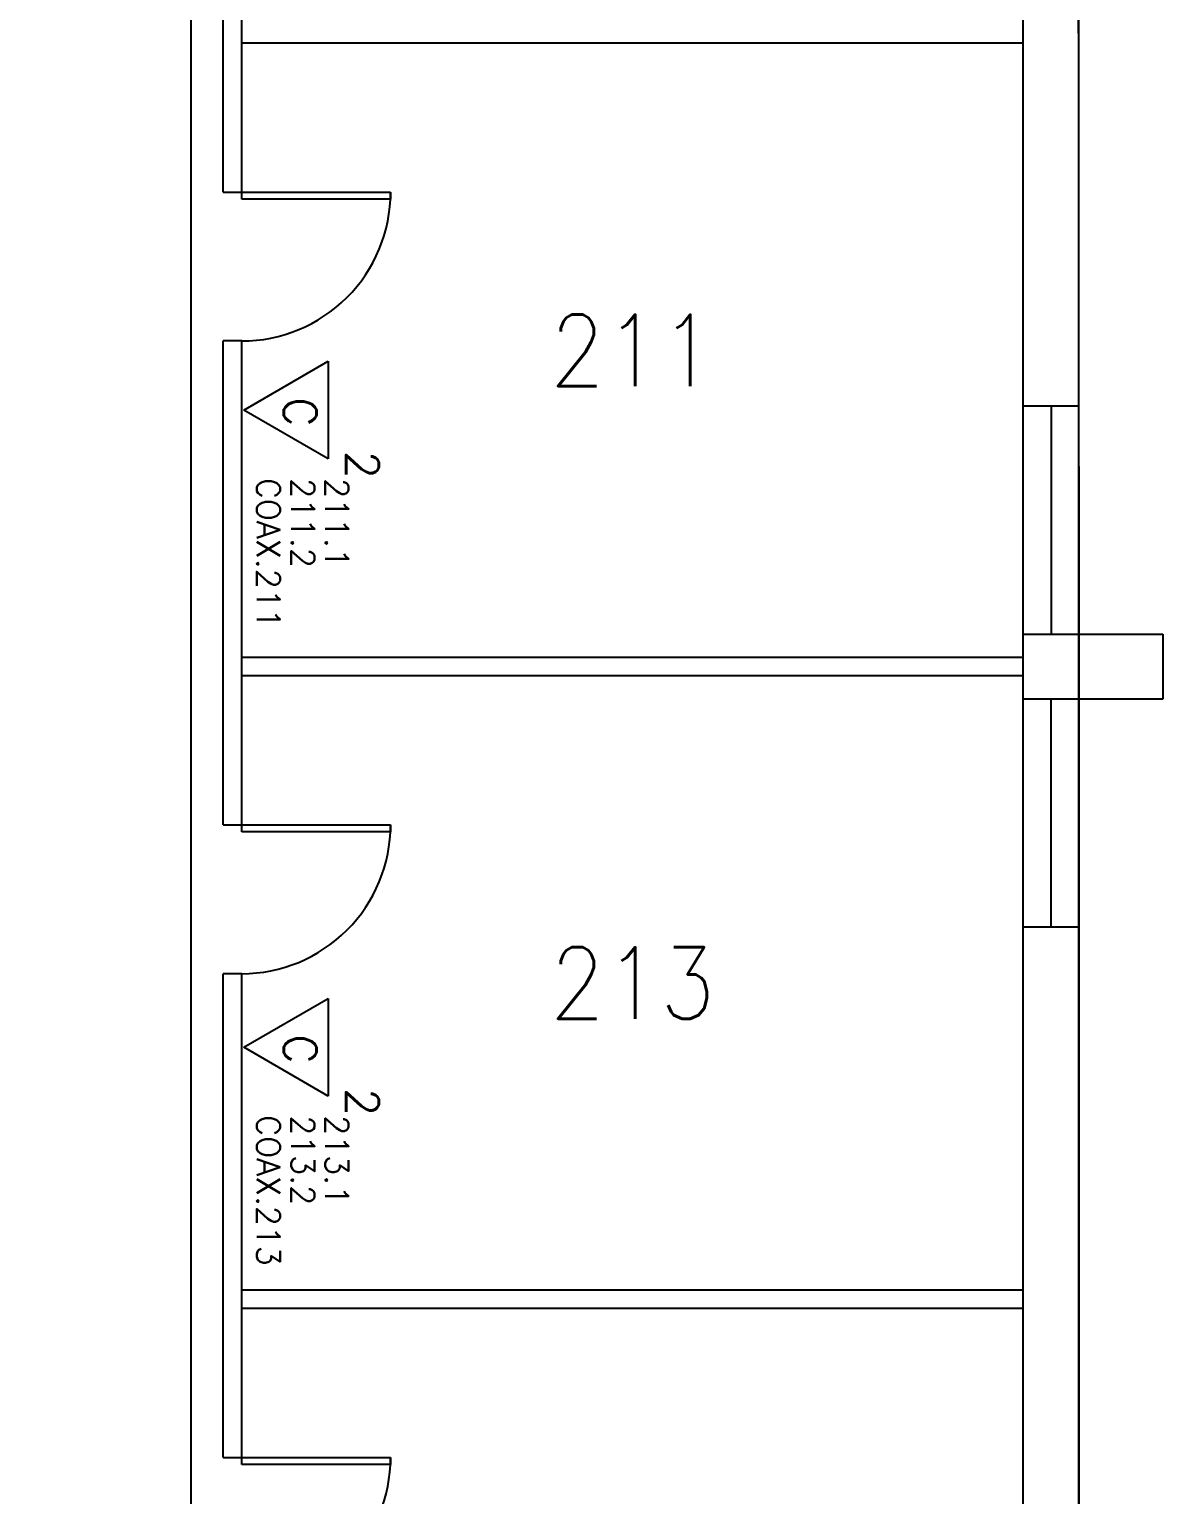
# Model space of a CAD drawing. Header units: inches. Extents: x -460 to 10305, y -938 to 5356.
# Drawn here: x 6286.3 to 6529.9, y 333.3 to 648.3 of the extents above; entities that cross this region are included whole.
import ezdxf
from ezdxf.enums import TextEntityAlignment as Align

# ---------------------------------------------------------------- set-up
doc = ezdxf.new("R2010")
doc.units = ezdxf.units.IN
doc.header["$MEASUREMENT"] = 0
doc.set_wipeout_variables(frame=1)
for name, color, linetype in [('01-0263-02-DWG-BFP-ARCH$0$SP-DOORS', 5, 'Continuous'), ('01-0263-02-DWG-BFP-ARCH$0$SP-GROSS', 30, 'Continuous'), ('01-0263-02-DWG-BFP-ARCH$0$SP-RMNO', 7, 'Continuous'), ('01-0263-02-DWG-BFP-ARCH$0$SP-ROOM', 7, 'Continuous'), ('01-0263-02-DWG-BFP-ARCH$0$SP-WALL', 7, 'Continuous'), ('01-0263-02-DWG-BFP-ARCH$0$SP-WINDOWS', 6, 'Continuous'), ('T-Comm-E', 1, 'Continuous'), ('T-Comm-Path', 40, 'Continuous')]:
    doc.layers.add(name, color=color, linetype=linetype)
doc.layers.get('01-0263-02-DWG-BFP-ARCH$0$SP-ROOM').off()
doc.styles.add('01-0263-02-DWG-BFP-ARCH$0$ROMANS', font='ROMANS.shx', dxfattribs={"width": 0.9})
doc.styles.add('3-32', font='SIMPLEX.shx', dxfattribs={"height": 9})

# ---------------------------------------------------------------- blocks, each defined once
blk = doc.blocks.new('01-0263-02-DWG-BFP-ARCH$0$DOR01')
at = {"color": 0}
for p, q in [((1, 1), (0, 1)), ((0, 1), (0, 0)), ((1, 0), (1, 1)), ((0, 0), (1, 0))]:
    blk.add_line(p, q, dxfattribs=at)
blk = doc.blocks.new('01-0263-02-DWG-BFP-ARCH$0$DOR00')
at = {"color": 0}
for p, q in [((0, 1), (0, 0)), ((1, 0), (1, 1))]:
    blk.add_line(p, q, dxfattribs=at)
blk = doc.blocks.new('01-0263-02-DWG-BFP-ARCH$0$FMGRM1')
at = {"style": '01-0263-02-DWG-BFP-ARCH$0$ROMANS', "width": 0.9}
for tag, p in [('RMAREA', (0, -0.2836)), ('DATA1', (0, -0.443)), ('DATA2', (0, -0.6024)), ('DATA3', (0, -0.7618)), ('DATA4', (0, -0.9213)), ('DATA5', (0, -1.0807))]:
    blk.add_attdef(tag, text='', height=0.1172, dxfattribs=at).set_placement(p, align=Align.CENTER)
at = {"linetype": 'Continuous'}
blk.add_wipeout([(-0.375, -0.125), (0.375, -0.125), (0.375, 0.125), (-0.375, 0.125)], dxfattribs=at)
at = {"layer": '01-0263-02-DWG-BFP-ARCH$0$SP-RMNO', "style": '01-0263-02-DWG-BFP-ARCH$0$ROMANS', "width": 0.9}
blk.add_attdef('RMNUMB', text='', height=0.16, dxfattribs=at).set_placement((0, 0), align=Align.MIDDLE)
blk = doc.blocks.new('01-0263-02-DWG-BFP-ARCH', base_point=(1295.16, 1353.43))
at = {"layer": '01-0263-02-DWG-BFP-ARCH$0$SP-DOORS'}
for points in [[(3591.16, 1931.43, 0.414214), (3623.16, 1963.43, 0.414214)], [(3591.16, 1795.43, 0.414214), (3623.16, 1827.43, 0.414214)], [(3591.16, 1659.43, 0.414214), (3623.16, 1691.43, 0.414214)]]:
    blk.add_lwpolyline(points, format="xyb", dxfattribs=at)
at = {"layer": '01-0263-02-DWG-BFP-ARCH$0$SP-GROSS'}
blk.add_lwpolyline([(3071.16, 2641.43), (3071.16, 1353.43), (3771.16, 1353.43), (3771.06, 2641.38), (3071.16, 2641.43)], close=True, dxfattribs=at)
at = {"layer": '01-0263-02-DWG-BFP-ARCH$0$SP-WALL'}
for p, q in [((3587.16, 1963.43), (3587.16, 2067.43)), ((3591.16, 1963.43), (3591.16, 2067.43)), ((3759.16, 1995.43), (3591.16, 1995.43)), ((3587.16, 1827.43), (3587.16, 1931.43)), ((3591.16, 1827.43), (3591.16, 1931.43)), ((3771.16, 1917.43), (3759.16, 1917.43)), ((3759.16, 1365.43), (3759.16, 1904.43)), ((3771.16, 1904.43), (3771.16, 1353.43)), ((3759.16, 1868.43), (3789.16, 1868.43)), ((3771.16, 1868.43), (3771.16, 1854.43)), ((3789.16, 1868.43), (3789.16, 1854.43)), ((3759.16, 1863.43), (3591.16, 1863.43)), ((3759.16, 1859.43), (3591.16, 1859.43)), ((3789.16, 1854.43), (3759.16, 1854.43)), ((3771.16, 1805.43), (3759.16, 1805.43)), ((3587.16, 1691.43), (3587.16, 1795.43)), ((3591.16, 1727.43), (3591.16, 1795.43)), ((3759.16, 1727.43), (3591.16, 1727.43)), ((3591.16, 1691.43), (3591.16, 1727.43)), ((3759.16, 1723.43), (3591.16, 1723.43))]:
    blk.add_line(p, q, dxfattribs=at)
for points in [[(3771.16, 1904.43), (3771.16, 2411.43), (3771.16, 2641.43)], [(3759.16, 1904.43), (3759.16, 2411.43), (3759.16, 2629.43)]]:
    blk.add_lwpolyline(points, dxfattribs=at)
at = {"layer": '01-0263-02-DWG-BFP-ARCH$0$SP-WINDOWS'}
for p, q in [((3765.16, 1917.43), (3765.16, 1868.43)), ((3765.16, 1805.43), (3765.16, 1854.43))]:
    blk.add_line(p, q, dxfattribs=at)
at = {"layer": '01-0263-02-DWG-BFP-ARCH$0$SP-DOORS', "xscale": -32, "yscale": 1.5, "zscale": 32, "rotation": 180}
for p in [(3591.16, 1963.43), (3591.16, 1827.43), (3591.16, 1691.43)]:
    blk.add_blockref('01-0263-02-DWG-BFP-ARCH$0$DOR01', p, dxfattribs=at)
at = {"layer": '01-0263-02-DWG-BFP-ARCH$0$SP-WALL', "xscale": -32, "yscale": 4, "zscale": 32, "rotation": 90}
for p in [(3591.16, 1963.43), (3591.16, 1827.43), (3591.16, 1691.43)]:
    blk.add_blockref('01-0263-02-DWG-BFP-ARCH$0$DOR00', p, dxfattribs=at)
at = {"layer": '01-0263-02-DWG-BFP-ARCH$0$SP-ROOM'}
ref = blk.add_blockref('01-0263-02-DWG-BFP-ARCH$0$FMGRM1', (3675.16, 1929.43), dxfattribs=dict(at, xscale=96, yscale=96, zscale=96))
ref.add_attrib('RMNUMB', '211', dxfattribs={"layer": '01-0263-02-DWG-BFP-ARCH$0$SP-RMNO', "height": 15.36, "style": '01-0263-02-DWG-BFP-ARCH$0$ROMANS', "width": 0.9}).set_placement((3675.16, 1929.43), align=Align.MIDDLE)
ref = blk.add_blockref('01-0263-02-DWG-BFP-ARCH$0$FMGRM1', (3675.16, 1793.43), dxfattribs=dict(at, xscale=96, yscale=96, zscale=96))
ref.add_attrib('RMNUMB', '213', dxfattribs={"layer": '01-0263-02-DWG-BFP-ARCH$0$SP-RMNO', "height": 15.36, "style": '01-0263-02-DWG-BFP-ARCH$0$ROMANS', "width": 0.9}).set_placement((3675.16, 1793.43), align=Align.MIDDLE)
blk = doc.blocks.new('VOICE(1)DATA(1)COAX(1)')
for p, q in [((0, 0), (-10.5, 18.19)), ((-10.5, 18.19), (10.5, 18.19)), ((10.5, 18.19), (0, 0))]:
    blk.add_line(p, q)
at = {"char_height": 7, "attachment_point": 1, "style": '3-32'}
for s, insert, width in [('2', (8.78, 29.02), 11.7808), ('C', (-2.75, 15.62), 12.7033)]:
    blk.add_mtext(s, dxfattribs=dict(at, insert=insert, width=width))
at = {"style": '3-32', "flags": 1}
for tag, p in [('RM_NUMBER', (92.08, 138.94)), ('UTP_CATEGORY', (92.08, 125.57)), ('QUANTITY_UTP', (92.08, 112.44)), ('WIRELESS_OUTLET_LOCATION', (92.08, 99.43)), ('TELECOMM_ROOM', (92.08, 85.57)), ('QTY_COAX', (91.33, 59.47)), ('POS_4', (202.73, 34.3)), ('POS_5', (202.73, 26.05)), ('POS_6', (202.73, 17.55))]:
    blk.add_attdef(tag, p, '', height=5, dxfattribs=at)
at = {"flags": 1}
blk.add_attdef('WO_NUMBER', text='', height=5, dxfattribs=at).set_placement((90.2, 43.13), align=Align.BOTTOM_LEFT)
at = {"style": '3-32'}
for tag, p in [('POS_1', (14.63, 17.54)), ('POS_2', (14.64, 10.22)), ('POS_3', (14.62, 2.8))]:
    blk.add_attdef(tag, p, '', height=5, dxfattribs=at)

msp = doc.modelspace()

# ---------------------------------------------------------------- block references
msp.add_blockref('01-0263-02-DWG-BFP-ARCH', (4035.95, 3.26))

# ---------------------------------------------------------------- next in the draw order: linework, layer by layer
at = {"layer": 'T-Comm-Path'}
for points in [[(6275.95, 824.18), (6320.98, 824.18), (6320.98, 189.83), (6002.56, 189.83), (6002.56, 252.96), (6007.48, 252.96)], [(6275.95, 824.18), (6320.98, 824.18), (6320.98, 251.99), (6313.2, 251.99)]]:
    msp.add_lwpolyline(points, dxfattribs=at)

# ---------------------------------------------------------------- next in the draw order: block references
at = {"layer": 'T-Comm-E', "rotation": 270}
for p, values in [((6332.38, 566.42), {'POS_1': '211.1', 'POS_2': '211.2', 'POS_3': 'COAX.211'}), ((6332.38, 429.44), {'POS_1': '213.1', 'POS_2': '213.2', 'POS_3': 'COAX.213'})]:
    msp.add_blockref('VOICE(1)DATA(1)COAX(1)', p, dxfattribs=at).add_auto_attribs(values)

doc.saveas('drawing.dxf')
